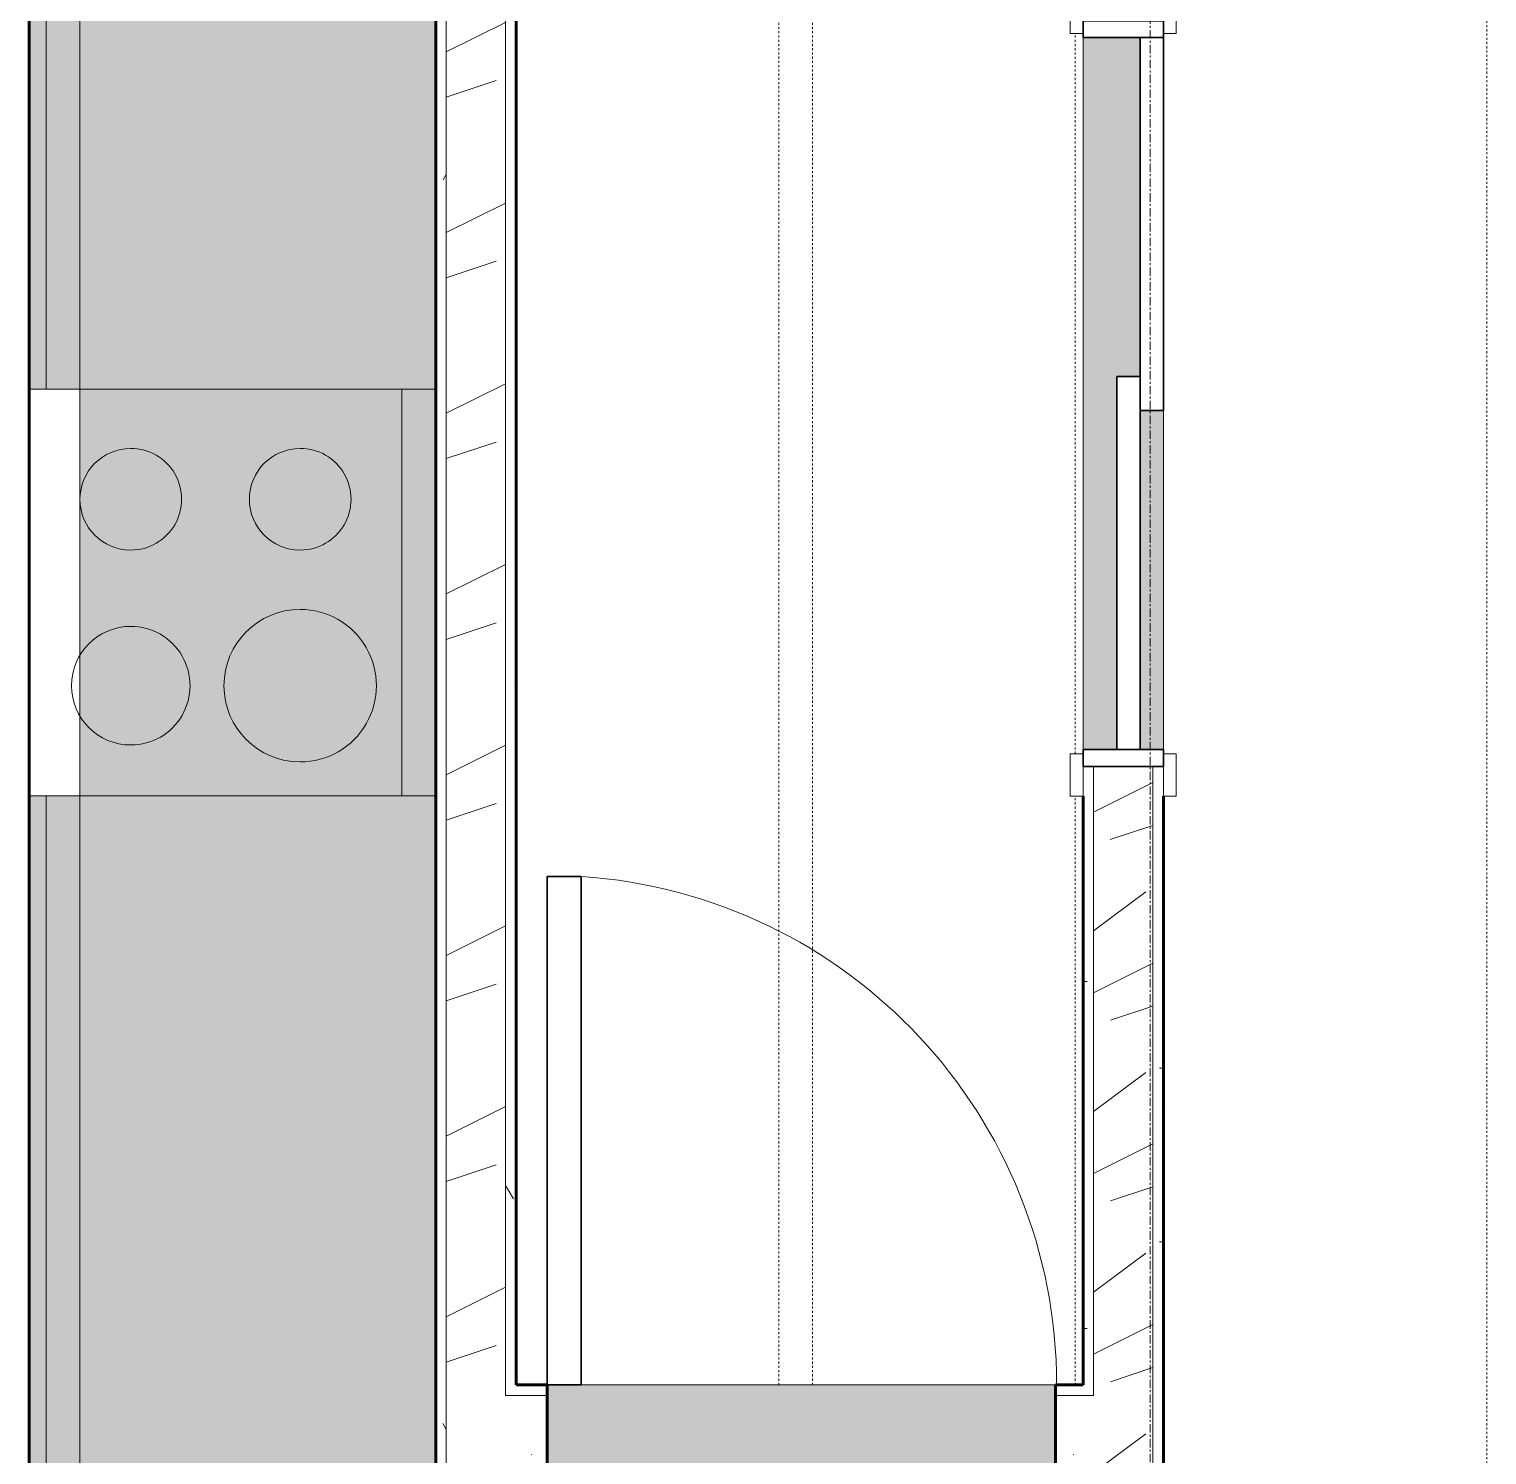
# Model space of a CAD drawing. Header units: inches. Extents: x -4061 to -1937, y 9836 to 11171.
# Drawn here: x -3547.5 to -3461.4, y 10016.9 to 10101 of the extents above; entities that cross this region are included whole.
import ezdxf

# ---------------------------------------------------------------- set-up
doc = ezdxf.new("R2010")
doc.units = ezdxf.units.IN
doc.header["$MEASUREMENT"] = 0
doc.linetypes.add('Dash', pattern=[0.25, 0.125, -0.125])
doc.linetypes.add('Grid Line 1_2_', pattern=[0.875, 0.5, -0.125, 0.125, -0.125])
for name, color, linetype, lineweight in [('0-1', 7, 'Continuous', 5), ('0-2', 250, 'Continuous', 9), ('A-DOOR-1', 250, 'Continuous', 9), ('A-DOOR-2', 50, 'Continuous', 30), ('A-DOOR-FRAM-1', 50, 'Continuous', 30), ('A-WALL-1', 8, 'Continuous', 5), ('A-WALL-2', 10, 'Continuous', 60), ('A-WALL-3', 7, 'Continuous', 18), ('A-WALL-PATT-1', 250, 'Continuous', 9), ('A-WALL-PATT-2', 253, 'Continuous', 9), ('I-FURN-HDLN-1', 250, 'Dash', 9), ('Q-CASE-1', 9, 'Continuous', 9), ('Q-CASE-2', 10, 'Continuous', 60), ('Q-CASE-3', 250, 'Continuous', 9), ('Q-CASE-HDLN-1', 250, 'Dash', 9), ('Q-SPCQ-1', 250, 'Continuous', 9), ('S-GRID-1', 1, 'Grid Line 1_2_', 9)]:
    doc.layers.add(name, color=color, linetype=linetype, lineweight=lineweight)
pattern_1 = [(0, (-127.185, -364.175), (20.48, 5.12), [0.845, -14.515, 0.845, -14.515, -81.92]), (0, (-127.185, -364.175), (20.48, 5.12), [-30.72, 0.845, -29.875, 0.845, -14.515, -35.84]), (0, (-127.185, -364.175), (20.48, 5.12), [-76.8, 0.845, -9.395, 0.845, -24.755]), (120, (-119.505, -361.615), (-14.67405, 15.1762003), [0.845, -14.515, 0.845, -14.515, -81.92]), (120, (-119.505, -361.615), (-14.67405, 15.1762003), [-30.72, 0.845, -29.875, 0.845, -14.515, -35.84]), (120, (-119.505, -361.615), (-14.67405, 15.1762003), [-76.8, 0.845, -9.395, 0.845, -24.755]), (240, (-116.945, -351.375), (-5.80595, -20.2962003), [0.845, -14.515, 0.845, -14.515, -81.92]), (240, (-116.945, -351.375), (-5.80595, -20.2962003), [-30.72, 0.845, -29.875, 0.845, -14.515, -35.84]), (240, (-116.945, -351.375), (-5.80595, -20.2962003), [-76.8, 0.845, -9.395, 0.845, -24.755])]
pattern_2 = [(216.87, (-122.92, -353.513), (31.9871619, 21.32545714), [5.331, -47.981]), (206.565, (-116.522, -356.711), (-10.662476, -10.6620098), [11.921, -11.921]), (198.435, (-116.522, -362.043), (-21.3244936, -10.6625869), [6.744, -26.974])]

# ---------------------------------------------------------------- blocks, each defined once
blk = doc.blocks.new('Single-Flush - 30_ x 80_-1421383-ENLARGED RCP - 3RD FLOOR PLAN - WEST')
at = {"layer": 'A-DOOR-1'}
blk.add_arc((15, -2.375), 30.067, 180, 266.18593, dxfattribs=at)
at = {"layer": 'A-DOOR-2'}
for p, q in [((13, -2.375), (13, -32.375)), ((15, -2.375), (13, -2.375)), ((15, -2.375), (15, -32.375)), ((15, -32.375), (13, -32.375))]:
    blk.add_line(p, q, dxfattribs=at)
blk = doc.blocks.new('OD_CW_Closet - OD_CW_Closet-2062944-ENLARGED RCP - 3RD FLOOR PLAN - WEST')
at = {"layer": 'Q-CASE-HDLN-1'}
for p, q in [((0.738, 22.163), (0.738, -7.837)), ((0.738, 8.5), (160.637, 8.5)), ((0.738, 6.5), (160.637, 6.5)), ((0.738, -9), (35.483, -9)), ((37.983, -9), (80.483, -9))]:
    blk.add_line(p, q, dxfattribs=at)
blk = doc.blocks.new('FOLDING_SLIDING CLOSET - 42_ x 80_-1372832-ENLARGED RCP - 3RD FLOOR PLAN - WEST')
at = {"layer": 'A-DOOR-1'}
for p, q in [((-21.25, 3), (-23.75, 3)), ((-23.75, 3), (-23.75, 2.25)), ((-21.25, 2.25), (-21.25, 3)), ((23.75, 3), (21.25, 3)), ((21.25, 3), (21.25, 2.25)), ((23.75, 2.25), (23.75, 3)), ((-23.75, 2.25), (-21.25, 2.25)), ((21.25, 2.25), (23.75, 2.25)), ((-21.25, -2.5), (-23.75, -2.5)), ((-23.75, -2.5), (-23.75, -3.25)), ((-21.25, -3.25), (-21.25, -2.5)), ((23.75, -2.5), (21.25, -2.5)), ((21.25, -2.5), (21.25, -3.25)), ((23.75, -3.25), (23.75, -2.5)), ((-23.75, -3.25), (-21.25, -3.25)), ((21.25, -3.25), (23.75, -3.25))]:
    blk.add_line(p, q, dxfattribs=at)
at = {"layer": 'A-DOOR-2'}
for p, q in [((1, 2.25), (-21, 2.25)), ((-21, 2.25), (-21, 0.875)), ((1, 0.875), (1, 2.25)), ((-21, 0.875), (1, 0.875)), ((21, 0.875), (-1, 0.875)), ((-1, 0.875), (-1, -0.5)), ((21, -0.5), (21, 0.875)), ((-1, -0.5), (21, -0.5))]:
    blk.add_line(p, q, dxfattribs=at)
at = {"layer": 'A-DOOR-FRAM-1'}
for p, q in [((-21, 2.25), (-22, 2.25)), ((-22, 2.25), (-22, -2.5)), ((-21, -2.5), (-21, 2.25)), ((21, 2.25), (21, -2.5)), ((22, 2.25), (21, 2.25)), ((22, -2.5), (22, 2.25)), ((-22, -2.5), (-21, -2.5)), ((21, -2.5), (22, -2.5))]:
    blk.add_line(p, q, dxfattribs=at)
blk = doc.blocks.new('Bed-Standard - King 78_ x 80_-1242963-ENLARGED RCP - 3RD FLOOR PLAN - WEST')
at = {"layer": 'I-FURN-HDLN-1'}
blk.add_line((-64.311, -77.795), (73.689, -77.795), dxfattribs=at)
blk = doc.blocks.new('Range - 24_ x 24_-1372826-ENLARGED RCP - 3RD FLOOR PLAN - WEST')
at = {"layer": 'Q-SPCQ-1'}
for p, q in [((0, 0), (24, 0)), ((0, -24), (0, 0)), ((24, 0), (24, -24)), ((0, -22), (24, -22)), ((24, -24), (0, -24))]:
    blk.add_line(p, q, dxfattribs=at)
for centre, radius, start, end in [((6.5, -6), 3.5, 360, 180), ((17.5, -6), 3, 360, 180), ((6.5, -6), 3.5, 180, 0), ((17.5, -6), 3, 180, 0), ((6.5, -16), 4.5, 360, 180), ((17.5, -16), 3, 360, 180), ((6.5, -16), 4.5, 180, 0), ((17.5, -16), 3, 180, 0)]:
    blk.add_arc(centre, radius, start, end, dxfattribs=at)
blk = doc.blocks.new('OD_CW_Base Cabinet - OD_CW_Base Cabinet-1985765-ENLARGED RCP - 3RD FLOOR PLAN - WEST')
at = {"layer": 'Q-CASE-1'}
blk.add_hatch(color=256, dxfattribs=at).paths.add_polyline_path([(135.513, 3), (135.513, 24), (0.738, 24), (0.738, 3), (131.212, 3)], flags=0)
h = blk.add_hatch(color=256, dxfattribs=at)
h.paths.add_polyline_path([(135.513, 1), (135.513, 3), (68.83, 3), (68.83, 1), (131.212, 1)], flags=0)
h.paths.add_polyline_path([(44.83, 3), (0.738, 3), (0.738, 1), (44.83, 1)], flags=0)
h = blk.add_hatch(color=256, dxfattribs=at)
h.paths.add_polyline_path([(135.513, 0), (135.513, 1), (68.83, 1), (68.83, 0), (131.212, 0)], flags=0)
h.paths.add_polyline_path([(44.83, 0), (44.83, 1), (0.738, 1), (0.738, 0), (27.857, 0)], flags=0)
at = {"layer": 'Q-CASE-2'}
for p, q in [((135.513, 24), (0.738, 24)), ((0.738, 0), (135.513, 0))]:
    blk.add_line(p, q, dxfattribs=at)
at = {"layer": 'Q-CASE-3'}
for p, q in [((0.738, 24), (135.513, 24)), ((0.738, 3), (135.513, 3)), ((0.738, 1), (44.83, 1)), ((0.738, 1), (44.83, 1)), ((68.83, 1), (135.513, 1)), ((68.83, 1), (135.513, 1)), ((0.738, 0), (44.83, 0)), ((68.83, 0), (135.513, 0))]:
    blk.add_line(p, q, dxfattribs=at)
blk = doc.blocks.new('CTR - 1st Phase - Unit Layouts_rvt-1-ENLARGED RCP - 3RD FLOOR PLAN - WEST')
at = {"layer": 'A-WALL-1'}
h = blk.add_hatch(color=256, dxfattribs=at)
h.paths.add_polyline_path([(-3483.286, 10058.485), (-3483.286, 10080.485), (-3481.911, 10080.485), (-3481.911, 10100.485), (-3485.286, 10100.485), (-3485.286, 10058.485), (-3484.644, 10058.485)], flags=0)
h.paths.add_polyline_path([(-3480.536, 10058.485), (-3480.536, 10078.485), (-3481.911, 10078.485), (-3481.911, 10058.485), (-3481.161, 10058.485)], flags=0)
blk.add_hatch(color=256, dxfattribs=at).paths.add_polyline_path([(-3486.911, 10016.239), (-3486.911, 10020.989), (-3516.911, 10020.989), (-3516.911, 10016.239), (-3487.201, 10016.239)], flags=0)
at = {"layer": 'A-WALL-PATT-1'}
h = blk.add_hatch(dxfattribs=at)
h.set_pattern_fill('FP_1', color=256, style=0, pattern_type=2)
h.set_pattern_definition(pattern_1)
h.paths.add_polyline_path([(-3522.874, 9988.439), (-3522.874, 10160.214), (-3523.499, 10160.214), (-3523.499, 9988.439)], flags=0)
h.paths.add_polyline_path([(-3522.874, 10163.714), (-3522.874, 10195.022), (-3523.499, 10194.397), (-3523.499, 10163.714)], flags=0)
h = blk.add_hatch(dxfattribs=at)
h.set_pattern_fill('FP_1', color=256, style=0, pattern_type=2)
h.set_pattern_definition(pattern_1)
h.paths.add_polyline_path([(-3518.865, 9988.439), (-3518.749, 9988.439), (-3518.749, 10016.864), (-3519.374, 10016.864), (-3519.374, 9988.439)], flags=0)
h.paths.add_polyline_path([(-3518.749, 10020.364), (-3518.749, 10193.313), (-3519.374, 10192.688), (-3519.374, 10020.364), (-3518.865, 10020.364)], flags=0)
h = blk.add_hatch(dxfattribs=at)
h.set_pattern_fill('FP_1', color=256, style=0, pattern_type=2)
h.set_pattern_definition(pattern_1)
h.paths.add_polyline_path([(-3481.161, 9988.439), (-3480.536, 9988.439), (-3480.536, 10057.485), (-3481.161, 10057.485), (-3481.161, 9988.667)], flags=0)
h.paths.add_polyline_path([(-3480.536, 10101.485), (-3480.536, 10107.985), (-3481.161, 10107.985), (-3481.161, 10101.485)], flags=0)
h.paths.add_polyline_path([(-3481.161, 10169.985), (-3480.536, 10169.985), (-3480.536, 10182.388), (-3481.161, 10183.013), (-3481.161, 10171.735)], flags=0)
h = blk.add_hatch(dxfattribs=at)
h.set_pattern_fill('FP_1', color=256, style=0, pattern_type=2)
h.set_pattern_definition(pattern_1)
h.paths.add_polyline_path([(-3484.661, 9988.439), (-3484.661, 10016.864), (-3485.286, 10016.864), (-3485.286, 9988.439)], flags=0)
h.paths.add_polyline_path([(-3484.661, 10020.364), (-3484.661, 10057.485), (-3485.286, 10057.485), (-3485.286, 10020.364)], flags=0)
h.paths.add_polyline_path([(-3484.661, 10101.485), (-3484.661, 10107.985), (-3485.286, 10107.985), (-3485.286, 10101.485)], flags=0)
h.paths.add_polyline_path([(-3484.661, 10169.985), (-3484.661, 10180.679), (-3485.286, 10181.304), (-3485.286, 10169.985)], flags=0)
at = {"layer": 'A-WALL-PATT-2'}
h = blk.add_hatch(dxfattribs=at)
h.set_pattern_fill('FP_2', color=256, style=0, pattern_type=2)
h.set_pattern_definition(pattern_2)
h.paths.add_polyline_path([(-3520.936, 9988.439), (-3519.374, 9988.439), (-3519.392, 10197.62), (-3522.874, 10194.138), (-3522.874, 9988.439)], flags=0)
h = blk.add_hatch(dxfattribs=at)
h.set_pattern_fill('FP_2', color=256, style=0, pattern_type=2)
h.set_pattern_definition(pattern_2)
h.paths.add_polyline_path([(-3484.661, 9988.439), (-3481.161, 9988.439), (-3481.161, 10057.485), (-3484.661, 10057.485), (-3484.661, 9988.667)], flags=0)
h.paths.add_polyline_path([(-3484.661, 10101.485), (-3481.161, 10101.485), (-3481.161, 10107.985), (-3484.661, 10107.985)], flags=0)
h.paths.add_polyline_path([(-3484.661, 10169.985), (-3481.161, 10169.985), (-3481.161, 10182.129), (-3484.661, 10185.629), (-3484.661, 10171.888)], flags=0)
h = blk.add_hatch(dxfattribs=at)
h.set_pattern_fill('FP_2', color=256, style=0, pattern_type=2)
h.set_pattern_definition(pattern_2)
h.paths.add_polyline_path([(-3519.286, 10016.864), (-3516.911, 10016.864), (-3516.911, 10020.364), (-3519.374, 10020.364), (-3519.374, 10016.864)], flags=0)
h.paths.add_polyline_path([(-3485.3, 10016.864), (-3484.661, 10016.864), (-3484.661, 10020.364), (-3486.911, 10020.364), (-3486.911, 10016.864)], flags=0)
at = {"layer": 'A-WALL-2'}
for p, q in [((-3518.749, 10192.429), (-3518.749, 10020.989)), ((-3485.286, 10020.989), (-3485.286, 10055.735)), ((-3480.536, 10055.735), (-3480.536, 9988.439)), ((-3518.749, 10020.989), (-3516.911, 10020.989)), ((-3516.911, 10020.989), (-3516.911, 10016.239)), ((-3486.911, 10020.989), (-3485.286, 10020.989)), ((-3486.911, 10016.239), (-3486.911, 10020.989))]:
    blk.add_line(p, q, dxfattribs=at)
at = {"layer": 'A-WALL-3'}
for p, q in [((-3519.374, 10020.364), (-3519.374, 10192.688)), ((-3522.874, 9988.439), (-3522.874, 10160.214)), ((-3485.286, 10100.485), (-3485.286, 10058.485)), ((-3480.536, 10058.485), (-3480.536, 10078.485)), ((-3484.661, 10020.364), (-3484.661, 10057.485)), ((-3481.161, 9988.439), (-3481.161, 10057.485)), ((-3486.911, 10020.989), (-3516.911, 10020.989)), ((-3518.749, 10020.364), (-3519.374, 10020.364)), ((-3516.911, 10020.364), (-3518.749, 10020.364)), ((-3485.286, 10020.364), (-3486.911, 10020.364)), ((-3484.661, 10020.364), (-3485.286, 10020.364))]:
    blk.add_line(p, q, dxfattribs=at)
at = {"layer": '0-2'}
for name, p, rotation in [('OD_CW_Closet - OD_CW_Closet-2062944-ENLARGED RCP - 3RD FLOOR PLAN - WEST', (-3494.749, 10020.252), 90.00000000000448), ('Bed-Standard - King 78_ x 80_-1242963-ENLARGED RCP - 3RD FLOOR PLAN - WEST', (-3383.651, 10071.668), 269.999999999955), ('OD_CW_Base Cabinet - OD_CW_Base Cabinet-1985765-ENLARGED RCP - 3RD FLOOR PLAN - WEST', (-3547.499, 10124.577), 270.0000000000016), ('FOLDING_SLIDING CLOSET - 42_ x 80_-1372832-ENLARGED RCP - 3RD FLOOR PLAN - WEST', (-3482.786, 10079.485), 270.0000000000031), ('Range - 24_ x 24_-1372826-ENLARGED RCP - 3RD FLOOR PLAN - WEST', (-3547.499, 10055.748), 89.99999999998609), ('Single-Flush - 30_ x 80_-1421383-ENLARGED RCP - 3RD FLOOR PLAN - WEST', (-3501.911, 10018.614), 180)]:
    blk.add_blockref(name, p, dxfattribs=dict(at, rotation=rotation))
blk = doc.blocks.new('CTR - 1st Phase - Shell_rvt-1-ENLARGED RCP - 3RD FLOOR PLAN - WEST')
at = {"layer": 'S-GRID-1'}
blk.add_line((-3481.324, 9836.18), (-3481.324, 11138.351), dxfattribs=at)

msp = doc.modelspace()

# ---------------------------------------------------------------- block references
at = {"layer": '0-1'}
for name in ['CTR - 1st Phase - Shell_rvt-1-ENLARGED RCP - 3RD FLOOR PLAN - WEST', 'CTR - 1st Phase - Unit Layouts_rvt-1-ENLARGED RCP - 3RD FLOOR PLAN - WEST']:
    msp.add_blockref(name, (0, 0), dxfattribs=at)

doc.saveas('drawing.dxf')
